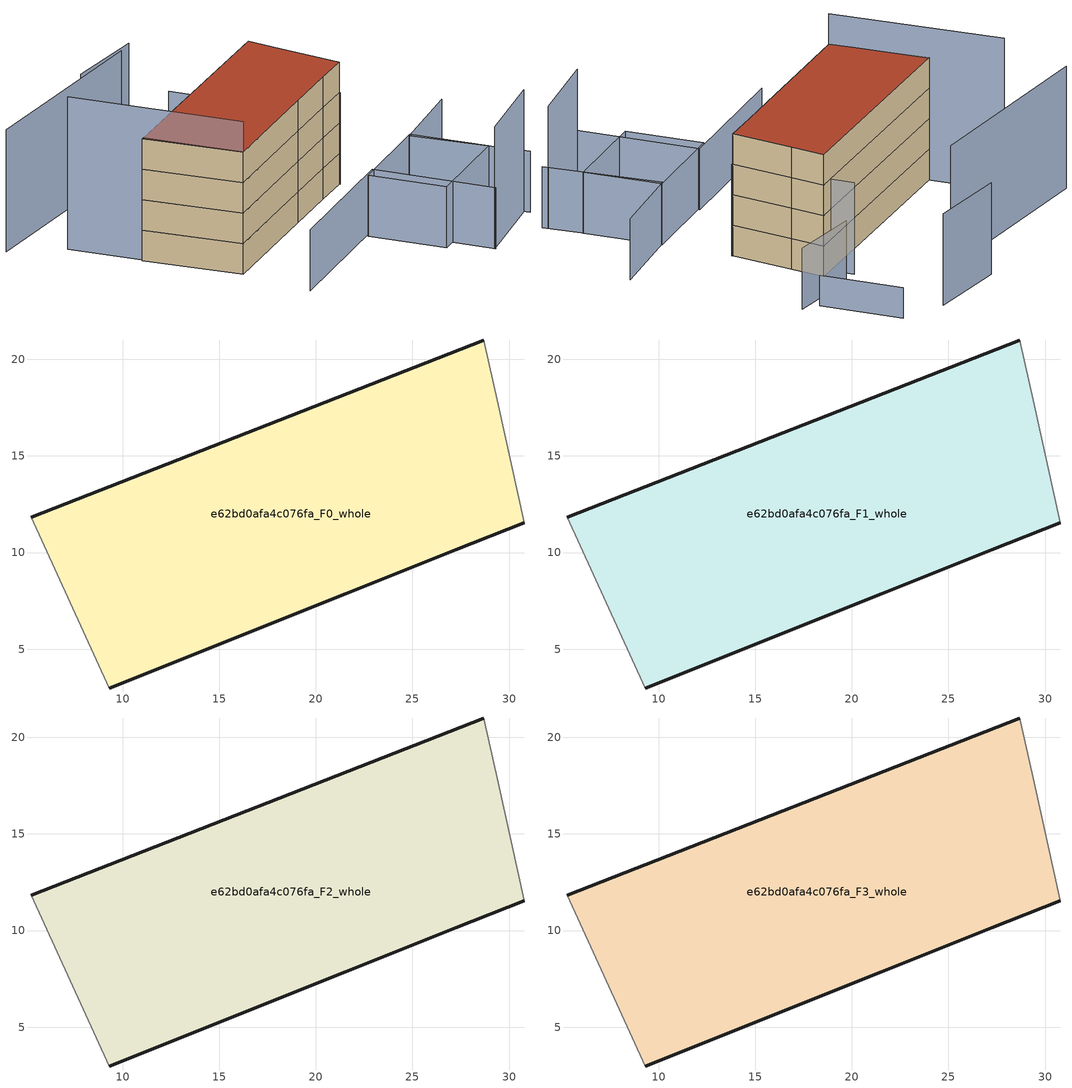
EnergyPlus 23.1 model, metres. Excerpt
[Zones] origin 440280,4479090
e62bd0afa4c076fa_F0_whole
 floor ground (EU_floor_Construction): 28.68,21 29.44,17.64 30.79,11.53 27.24,10.15 21.54,7.88 9.3,2.99 5.26,11.83 z0
 wall outside (EU_wall_Construction): 9.3,2.99 21.54,7.88 27.24,10.15 30.79,11.53 / 28.68,21 5.26,11.83 z0:3
 wall adiabatic (EU_wall_Construction): 30.79,11.53 29.44,17.64 28.68,21 / 5.26,11.83 9.3,2.99 z0:3
e62bd0afa4c076fa_F1_whole
 floor to e62bd0afa4c076fa_F0_whole (EU_floor_Construction): 28.68,21 29.44,17.64 30.79,11.53 27.24,10.15 21.54,7.88 9.3,2.99 5.26,11.83 z3
 wall outside (EU_wall_Construction): 9.3,2.99 21.54,7.88 27.24,10.15 30.79,11.53 / 28.68,21 5.26,11.83 z3:6
 wall adiabatic (EU_wall_Construction): 30.79,11.53 29.44,17.64 28.68,21 / 5.26,11.83 9.3,2.99 z3:6
e62bd0afa4c076fa_F2_whole
 floor to e62bd0afa4c076fa_F1_whole (EU_floor_Construction): 28.68,21 29.44,17.64 30.79,11.53 27.24,10.15 21.54,7.88 9.3,2.99 5.26,11.83 z6
 wall outside (EU_wall_Construction): 9.3,2.99 21.54,7.88 27.24,10.15 30.79,11.53 / 28.68,21 5.26,11.83 z6:9
 wall adiabatic (EU_wall_Construction): 30.79,11.53 29.44,17.64 28.68,21 / 5.26,11.83 9.3,2.99 z6:9
e62bd0afa4c076fa_F3_whole
 floor to e62bd0afa4c076fa_F2_whole (EU_floor_Construction): 28.68,21 29.44,17.64 30.79,11.53 27.24,10.15 21.54,7.88 9.3,2.99 5.26,11.83 z9
 wall outside (EU_wall_Construction): 9.3,2.99 21.54,7.88 27.24,10.15 30.79,11.53 / 28.68,21 5.26,11.83 z9:12
 wall adiabatic (EU_wall_Construction): 30.79,11.53 29.44,17.64 28.68,21 / 5.26,11.83 9.3,2.99 z9:12
 roof outside (EU_roof_Construction): 27.24,10.15 30.79,11.53 29.44,17.64 28.68,21 5.26,11.83 9.3,2.99 21.54,7.88 z12
shading: 29.54,-9.33 37.74,-5.09 / 19.08,27.79 -1.84,22.2 z0:12; 10.65,-4.18 24.95,1.75 / 24.95,1.75 29.58,-9.42 / 38.02,-5.61 33.09,4.88 / 33.09,4.88 41.39,8.78 / 35.61,24.94 28.14,23.29 / 36.33,-2.02 26.64,-6.05 / 26.64,-6.05 23.69,1.06 / 23.69,1.06 33.38,5.08 / 33.38,5.08 36.33,-2.02 z0:6; 30.83,11.45 26.36,22.6 / 26.05,33.53 17.7,31.56 z0:9; 2.54,18.62 9.3,2.99 z0:15; 33.96,25.55 30.86,33.1 z0:3
[Building]
EU S2 Campaign: North Axis=0; Terrain=City; Solar Distribution=FullExterior
[Site:Location]
Madrid: Latitude=40.5; Longitude=-3.5; Time Zone=1; Elevation=609
[SizingPeriod:WeatherFileDays]
AnnualSizingPeriod: Begin Month=1; Begin Day of Month=1; End Month=12; End Day of Month=31; Day of Week for Start Day=Monday; Use Weather File Daylight Saving Period=No; Use Weather File Rain and Snow Indicators=No
[MATERIAL]
EU_InternalMass_Material: Roughness=MediumRough; Thickness=0.1; Conductivity=1; Density=1800; Specific Heat=900; Thermal Absorptance=0.9; Solar Absorptance=0.7; Visible Absorptance=0.7
[MATERIAL:NOMASS] Roughness=MediumRough; Thermal Absorptance=0.9; Solar Absorptance=0.7; Visible Absorptance=0.7
Name | Thermal Resistance
EU_wall_NoMass | 0.609216
EU_roof_NoMass | 0.513268
EU_floor_NoMass | 0.568163
[CONSTRUCTION]
EU_wall_Construction: EU_wall_NoMass
EU_roof_Construction: EU_roof_NoMass
EU_floor_Construction: EU_floor_NoMass
EU_InternalMass_Construction: EU_InternalMass_Material
[ZONE] Type=1; Multiplier=1; Ceiling Height=autocalculate; Floor Area=autocalculate; Part of Total Floor Area=Yes
Name | Volume
e62bd0afa4c076fa_F0_whole | 697.14
e62bd0afa4c076fa_F1_whole; e62bd0afa4c076fa_F2_whole; e62bd0afa4c076fa_F3_whole | 697.141
[INTERNALMASS] Construction=EU_InternalMass_Construction; Surface Area=232.38
Name | Zone or ZoneList
e62bd0afa4c076fa_F0_whole_EU_InternalMass | e62bd0afa4c076fa_F0_whole
e62bd0afa4c076fa_F1_whole_EU_InternalMass | e62bd0afa4c076fa_F1_whole
e62bd0afa4c076fa_F2_whole_EU_InternalMass | e62bd0afa4c076fa_F2_whole
e62bd0afa4c076fa_F3_whole_EU_InternalMass | e62bd0afa4c076fa_F3_whole
[OTHEREQUIPMENT] Fuel Type=Electricity; Design Level Calculation Method=Watts/Area; Power per Zone Floor Area=1; Fraction Latent=0; Fraction Radiant=0; Fraction Lost=0; Carbon Dioxide Generation Rate=0; EndUse Subcategory=EU_Step8_InternalGains
Name | Zone or ZoneList or Space or SpaceList | Schedule
EU_Step8_InternalGain_e62bd0afa4c076fa_F0_whole_f000 | e62bd0afa4c076fa_F0_whole | EU_Step8_GainSchedule_e62bd0afa4c076fa_F0_whole_f000
EU_Step8_InternalGain_e62bd0afa4c076fa_F1_whole_f000 | e62bd0afa4c076fa_F1_whole | EU_Step8_GainSchedule_e62bd0afa4c076fa_F1_whole_f000
EU_Step8_InternalGain_e62bd0afa4c076fa_F2_whole_f000 | e62bd0afa4c076fa_F2_whole | EU_Step8_GainSchedule_e62bd0afa4c076fa_F2_whole_f000
EU_Step8_InternalGain_e62bd0afa4c076fa_F3_whole_f000 | e62bd0afa4c076fa_F3_whole | EU_Step8_GainSchedule_e62bd0afa4c076fa_F3_whole_f000
[ZONEVENTILATION:DESIGNFLOWRATE] Schedule=EU_AlwaysOn; Design Flow Rate Calculation Method=AirChanges/Hour; Air Changes per Hour=0.752966; Ventilation Type=Natural; Fan Pressure Rise=0; Fan Total Efficiency=1; Constant Term Coefficient=1; Temperature Term Coefficient=0; Velocity Term Coefficient=0; Velocity Squared Term Coefficient=0; Minimum Indoor Temperature=-100; Maximum Indoor Temperature=100; Delta Temperature=-100; Minimum Outdoor Temperature=-100; Maximum Outdoor Temperature=100; Maximum Wind Speed=40
Name | Zone or ZoneList or Space or SpaceList
EU_ConstantAir_e62bd0afa4c076fa_F0_whole | e62bd0afa4c076fa_F0_whole
EU_ConstantAir_e62bd0afa4c076fa_F1_whole | e62bd0afa4c076fa_F1_whole
EU_ConstantAir_e62bd0afa4c076fa_F2_whole | e62bd0afa4c076fa_F2_whole
EU_ConstantAir_e62bd0afa4c076fa_F3_whole | e62bd0afa4c076fa_F3_whole
[HVACTEMPLATE:THERMOSTAT] Constant Heating Setpoint=20; Constant Cooling Setpoint=50
EU_HeatOnly_e62bd0afa4c076fa_F0_whole; EU_HeatOnly_e62bd0afa4c076fa_F1_whole; EU_HeatOnly_e62bd0afa4c076fa_F2_whole; EU_HeatOnly_e62bd0afa4c076fa_F3_whole
[HVACTEMPLATE:ZONE:IDEALLOADSAIRSYSTEM] System Availability Schedule=EU_AlwaysOn; Maximum Heating Supply Air Temperature=50; Minimum Cooling Supply Air Temperature=13; Maximum Heating Supply Air Humidity Ratio=0.0156; Minimum Cooling Supply Air Humidity Ratio=0.0077; Heating Limit=NoLimit; Cooling Limit=NoLimit; Heating Availability Schedule=EU_AlwaysOn; Cooling Availability Schedule=EU_CoolingOff; Dehumidification Control Type=ConstantSensibleHeatRatio; Cooling Sensible Heat Ratio=0.7; Dehumidification Setpoint=60; Humidification Control Type=None; Humidification Setpoint=30; Outdoor Air Method=None; Outdoor Air Flow Rate per Person=0.00944; Outdoor Air Flow Rate per Zone Floor Area=0; Outdoor Air Flow Rate per Zone=0; Demand Controlled Ventilation Type=None; Outdoor Air Economizer Type=NoEconomizer; Heat Recovery Type=None; Sensible Heat Recovery Effectiveness=0.7; Latent Heat Recovery Effectiveness=0.65
Name | Template Thermostat
e62bd0afa4c076fa_F0_whole | EU_HeatOnly_e62bd0afa4c076fa_F0_whole
e62bd0afa4c076fa_F1_whole | EU_HeatOnly_e62bd0afa4c076fa_F1_whole
e62bd0afa4c076fa_F2_whole | EU_HeatOnly_e62bd0afa4c076fa_F2_whole
e62bd0afa4c076fa_F3_whole | EU_HeatOnly_e62bd0afa4c076fa_F3_whole
[SIZING:ZONE] Zone Cooling Design Supply Air Temperature Input Method=SupplyAirTemperature; Zone Cooling Design Supply Air Temperature=13; Zone Heating Design Supply Air Temperature Input Method=SupplyAirTemperature; Zone Heating Design Supply Air Temperature=50; Zone Cooling Design Supply Air Humidity Ratio=0.008; Zone Heating Design Supply Air Humidity Ratio=0.008; Cooling Design Air Flow Method=DesignDay; Cooling Design Air Flow Rate=0; Cooling Minimum Air Flow per Zone Floor Area=0.000762; Cooling Minimum Air Flow=0; Cooling Minimum Air Flow Fraction=0.2; Heating Design Air Flow Method=DesignDay; Heating Design Air Flow Rate=0; Heating Maximum Air Flow per Zone Floor Area=0.002032; Heating Maximum Air Flow=0.141576; Heating Maximum Air Flow Fraction=0.3; Account for Dedicated Outdoor Air System=No; Dedicated Outdoor Air System Control Strategy=NeutralSupplyAir; Dedicated Outdoor Air Low Setpoint Temperature for Design=autosize; Dedicated Outdoor Air High Setpoint Temperature for Design=autosize; Zone Load Sizing Method=Sensible Load Only No Latent Load; Zone Latent Cooling Design Supply Air Humidity Ratio Input Method=HumidityRatioDifference; Zone Cooling Design Supply Air Humidity Ratio Difference=0.005; Zone Latent Heating Design Supply Air Humidity Ratio Input Method=HumidityRatioDifference; Zone Humidification Design Supply Air Humidity Ratio Difference=0.005
e62bd0afa4c076fa_F0_whole; e62bd0afa4c076fa_F1_whole; e62bd0afa4c076fa_F2_whole; e62bd0afa4c076fa_F3_whole
[SCHEDULE:CONSTANT]
Name | Hourly Value
EU_AlwaysOn | 1
EU_CoolingOff | 0
[SCHEDULE:FILE] Column Number=1; Rows to Skip at Top=0; Number of Hours of Data=8760; Column Separator=Comma; Interpolate to Timestep=No; Minutes per Item=60; Adjust Schedule for Daylight Savings=Yes
Name | File
EU_Step8_GainSchedule_e62bd0afa4c076fa_F0_whole_f000 | ../../schedules/e62bd0afa4c076fa/e62bd0afa4c076fa_F0_whole_f000_gain.csv
EU_Step8_GainSchedule_e62bd0afa4c076fa_F1_whole_f000 | ../../schedules/e62bd0afa4c076fa/e62bd0afa4c076fa_F1_whole_f000_gain.csv
EU_Step8_GainSchedule_e62bd0afa4c076fa_F2_whole_f000 | ../../schedules/e62bd0afa4c076fa/e62bd0afa4c076fa_F2_whole_f000_gain.csv
EU_Step8_GainSchedule_e62bd0afa4c076fa_F3_whole_f000 | ../../schedules/e62bd0afa4c076fa/e62bd0afa4c076fa_F3_whole_f000_gain.csv
